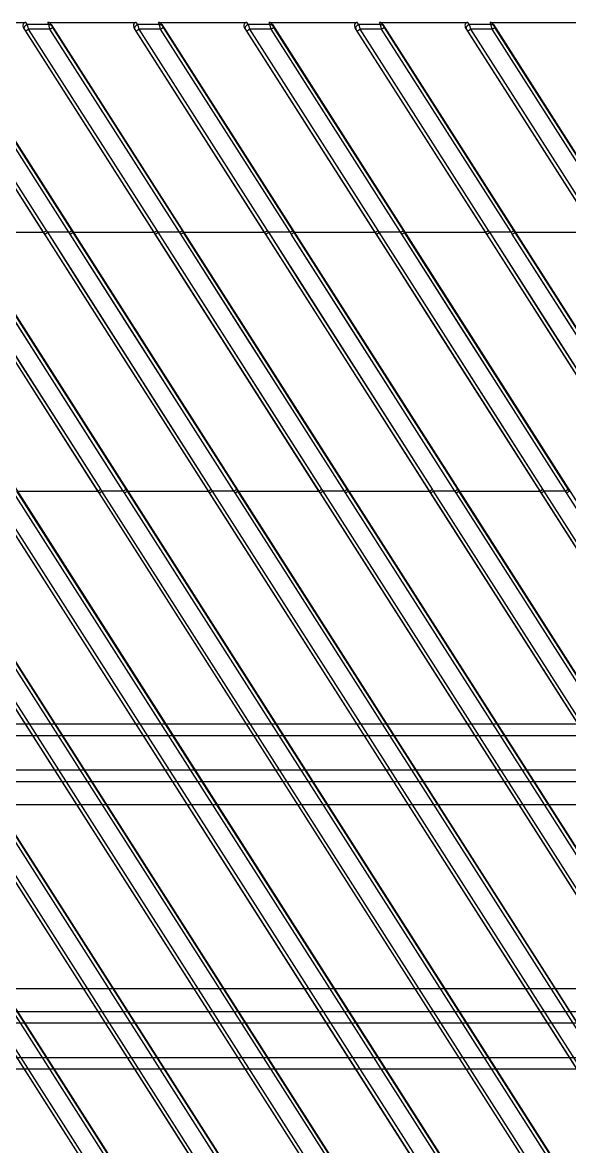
# Model space of a CAD drawing. Header units: millimetres. Extents: x 1409 to 26878, y 589 to 5187.
# Drawn here: x 15272.7 to 15320.2, y 2826.9 to 2924.6 of the extents above; entities that cross this region are included whole.
import ezdxf

# ---------------------------------------------------------------- set-up
doc = ezdxf.new("R2010")
doc.units = ezdxf.units.MM
doc.layers.add('02___PRT_ALL_AXES', color=7, linetype='Continuous')

# ---------------------------------------------------------------- blocks, each defined once
blk = doc.blocks.new('dfx')
at = {"color": 114, "linetype": 'Continuous', "lineweight": -3, "true_color": 0x139b48}
for p, q in [((13147.482, 8801.227), (13701.482, 8801.227)), ((13147.482, 8796.227), (13701.482, 8796.227)), ((13147.482, 8794.227), (13701.482, 8794.227)), ((13147.482, 8778.227), (13701.482, 8778.227)), ((13147.482, 8776.227), (13701.482, 8776.227)), ((13147.482, 8771.227), (13701.482, 8771.227))]:
    blk.add_line(p, q, dxfattribs=at)
at = {"layer": '02___PRT_ALL_AXES', "color": 114, "linetype": 'Continuous', "lineweight": -3, "true_color": 0x139b48}
for p, q in [((13151.451, 8800.227), (13697.512, 8800.227)), ((13151.451, 8797.227), (13697.512, 8797.227)), ((13151.451, 8775.227), (13697.512, 8775.227)), ((13151.451, 8772.227), (13697.512, 8772.227))]:
    blk.add_line(p, q, dxfattribs=at)
blk = doc.blocks.new('*U69')
blk.add_blockref('dfx', (-13416.982, -8530.477))
blk = doc.blocks.new('*U70')
at = {"color": 0, "linetype": 'ByBlock', "lineweight": -2, "transparency": 16777216}
blk.add_blockref('*U69', (0, 0), dxfattribs=at)
blk = doc.blocks.new('1111')
at = {"color": 7, "linetype": 'Continuous'}
for p, q in [((16463.123, 7051.134), (16470.798, 7051.134)), ((16470.939, 7050.959), (16470.798, 7051.134)), ((16472.728, 7051.134), (16480.402, 7051.134)), ((16472.81, 7050.959), (16472.728, 7051.134)), ((16480.543, 7050.959), (16480.402, 7051.134)), ((16482.332, 7051.134), (16490.006, 7051.134)), ((16482.414, 7050.959), (16482.332, 7051.134)), ((16490.147, 7050.959), (16490.006, 7051.134)), ((16491.936, 7051.134), (16499.61, 7051.134)), ((16492.018, 7050.959), (16491.936, 7051.134)), ((16499.751, 7050.959), (16499.61, 7051.134)), ((16501.54, 7051.134), (16509.215, 7051.134)), ((16501.622, 7050.959), (16501.54, 7051.134)), ((16509.355, 7050.959), (16509.215, 7051.134)), ((16511.144, 7051.134), (16518.819, 7051.134)), ((16511.226, 7050.959), (16511.144, 7051.134)), ((16412.996, 7050.624), (16601.677, 6754.455)), ((16415.394, 7050.956), (16602.197, 6757.734)), ((16422.6, 7050.624), (16601.677, 6769.531)), ((16424.998, 7050.956), (16602.197, 6772.809)), ((16432.204, 7050.624), (16601.677, 6784.606)), ((16434.602, 7050.956), (16602.197, 6787.885)), ((16441.809, 7050.624), (16601.677, 6799.681)), ((16444.206, 7050.956), (16602.197, 6802.96)), ((16451.413, 7050.624), (16601.677, 6814.757)), ((16453.81, 7050.956), (16602.197, 6818.035)), ((16461.017, 7050.624), (16601.677, 6829.832)), ((16472.348, 7032.873), (16461.194, 7050.382)), ((16472.601, 7033.047), (16461.446, 7050.557)), ((16474.556, 7032.888), (16463.299, 7050.557)), ((16463.414, 7050.956), (16602.197, 6833.111)), ((16474.807, 7033.034), (16463.551, 7050.703)), ((16470.686, 7050.543), (16470.621, 7050.624)), ((16470.621, 7050.624), (16601.677, 6844.908)), ((16481.952, 7032.873), (16470.798, 7050.382)), ((16472.81, 7050.959), (16470.939, 7050.959)), ((16472.903, 7050.557), (16471.05, 7050.557)), ((16482.205, 7033.047), (16471.05, 7050.557)), ((16484.16, 7032.888), (16472.903, 7050.557)), ((16473.018, 7050.956), (16602.197, 6848.186)), ((16473.061, 7050.864), (16473.018, 7050.956)), ((16484.411, 7033.034), (16473.155, 7050.703)), ((16480.29, 7050.543), (16480.225, 7050.624)), ((16480.225, 7050.624), (16601.677, 6859.983)), ((16491.556, 7032.873), (16480.402, 7050.382)), ((16482.414, 7050.959), (16480.543, 7050.959)), ((16482.507, 7050.557), (16480.655, 7050.557)), ((16491.809, 7033.047), (16480.655, 7050.557)), ((16493.764, 7032.888), (16482.507, 7050.557)), ((16482.665, 7050.864), (16482.622, 7050.956)), ((16482.622, 7050.956), (16602.197, 6863.262)), ((16494.015, 7033.034), (16482.759, 7050.703)), ((16489.894, 7050.543), (16489.829, 7050.624)), ((16489.829, 7050.624), (16601.677, 6875.058)), ((16501.16, 7032.873), (16490.006, 7050.382)), ((16492.018, 7050.959), (16490.147, 7050.959)), ((16492.111, 7050.557), (16490.259, 7050.557)), ((16501.413, 7033.047), (16490.259, 7050.557)), ((16503.368, 7032.888), (16492.111, 7050.557)), ((16492.226, 7050.956), (16602.197, 6878.337)), ((16492.269, 7050.864), (16492.226, 7050.956)), ((16503.619, 7033.034), (16492.363, 7050.703)), ((16499.498, 7050.543), (16499.433, 7050.624)), ((16499.433, 7050.624), (16601.677, 6890.134)), ((16510.765, 7032.873), (16499.61, 7050.382)), ((16501.622, 7050.959), (16499.751, 7050.959)), ((16501.716, 7050.557), (16499.863, 7050.557)), ((16511.017, 7033.047), (16499.863, 7050.557)), ((16512.972, 7032.888), (16501.716, 7050.557)), ((16501.831, 7050.956), (16602.197, 6893.412)), ((16501.874, 7050.864), (16501.831, 7050.956)), ((16513.223, 7033.034), (16501.967, 7050.703)), ((16509.102, 7050.543), (16509.037, 7050.624)), ((16509.037, 7050.624), (16601.677, 6905.209)), ((16520.369, 7032.873), (16509.214, 7050.382)), ((16511.226, 7050.959), (16509.355, 7050.959)), ((16511.32, 7050.557), (16509.467, 7050.557)), ((16520.621, 7033.047), (16509.467, 7050.557)), ((16522.576, 7032.888), (16511.32, 7050.557)), ((16511.478, 7050.864), (16511.435, 7050.956)), ((16511.435, 7050.956), (16602.197, 6908.488)), ((16522.827, 7033.034), (16511.571, 7050.703)), ((16477.068, 7010.391), (16462.846, 7032.713)), ((16477.32, 7010.551), (16463.099, 7032.888)), ((16479.275, 7010.391), (16465.053, 7032.728)), ((16479.527, 7010.551), (16465.305, 7032.874)), ((16472.332, 7032.863), (16465.337, 7032.863)), ((16472.332, 7032.863), (16472.348, 7032.873)), ((16472.45, 7032.713), (16472.348, 7032.873)), ((16486.672, 7010.391), (16472.45, 7032.713)), ((16475.167, 7028.448), (16472.45, 7032.713)), ((16472.703, 7032.888), (16472.601, 7033.047)), ((16474.556, 7032.888), (16472.703, 7032.888)), ((16486.924, 7010.551), (16472.703, 7032.888)), ((16475.42, 7028.62), (16472.703, 7032.888)), ((16474.657, 7032.728), (16474.556, 7032.888)), ((16488.879, 7010.391), (16474.657, 7032.728)), ((16479.856, 7024.562), (16474.657, 7032.728)), ((16474.909, 7032.874), (16474.807, 7033.034)), ((16474.941, 7032.863), (16474.909, 7032.874)), ((16489.131, 7010.551), (16474.909, 7032.874)), ((16480.108, 7024.714), (16474.909, 7032.874)), ((16481.936, 7032.863), (16474.941, 7032.863)), ((16481.936, 7032.863), (16481.952, 7032.873)), ((16482.054, 7032.713), (16481.952, 7032.873)), ((16496.276, 7010.391), (16482.054, 7032.713)), ((16484.771, 7028.448), (16482.054, 7032.713)), ((16482.307, 7032.888), (16482.205, 7033.047)), ((16484.16, 7032.888), (16482.307, 7032.888)), ((16487.48, 7024.763), (16482.307, 7032.888)), ((16496.528, 7010.551), (16482.307, 7032.888)), ((16484.261, 7032.728), (16484.16, 7032.888)), ((16498.483, 7010.391), (16484.261, 7032.728)), ((16486.992, 7028.439), (16484.261, 7032.728)), ((16484.513, 7032.874), (16484.411, 7033.034)), ((16484.545, 7032.863), (16484.513, 7032.874)), ((16498.735, 7010.551), (16484.513, 7032.874)), ((16487.243, 7028.589), (16484.513, 7032.874)), ((16491.54, 7032.863), (16484.545, 7032.863)), ((16491.54, 7032.863), (16491.556, 7032.873)), ((16491.658, 7032.713), (16491.556, 7032.873)), ((16505.88, 7010.391), (16491.658, 7032.713)), ((16494.376, 7028.448), (16491.658, 7032.713)), ((16491.911, 7032.888), (16491.809, 7033.047)), ((16493.764, 7032.888), (16491.911, 7032.888)), ((16506.132, 7010.551), (16491.911, 7032.888)), ((16494.628, 7028.62), (16491.911, 7032.888)), ((16493.866, 7032.728), (16493.764, 7032.888)), ((16508.087, 7010.391), (16493.866, 7032.728)), ((16499.064, 7024.562), (16493.866, 7032.728)), ((16494.117, 7032.874), (16494.015, 7033.034)), ((16494.149, 7032.863), (16494.117, 7032.874)), ((16508.339, 7010.551), (16494.117, 7032.874)), ((16499.316, 7024.714), (16494.117, 7032.874)), ((16501.144, 7032.863), (16494.149, 7032.863)), ((16501.144, 7032.863), (16501.16, 7032.873)), ((16501.262, 7032.713), (16501.16, 7032.873)), ((16506.435, 7024.593), (16501.262, 7032.713)), ((16515.484, 7010.391), (16501.262, 7032.713)), ((16501.515, 7032.888), (16501.413, 7033.047)), ((16503.368, 7032.888), (16501.515, 7032.888)), ((16515.736, 7010.551), (16501.515, 7032.888)), ((16506.688, 7024.763), (16501.515, 7032.888)), ((16503.47, 7032.728), (16503.368, 7032.888)), ((16517.691, 7010.391), (16503.47, 7032.728)), ((16508.668, 7024.562), (16503.47, 7032.728)), ((16503.721, 7032.874), (16503.619, 7033.034)), ((16503.753, 7032.863), (16503.721, 7032.874)), ((16517.943, 7010.551), (16503.721, 7032.874)), ((16508.92, 7024.714), (16503.721, 7032.874)), ((16510.748, 7032.863), (16503.753, 7032.863)), ((16510.748, 7032.863), (16510.765, 7032.873)), ((16510.866, 7032.713), (16510.765, 7032.873)), ((16525.088, 7010.391), (16510.866, 7032.713)), ((16516.039, 7024.593), (16510.866, 7032.713)), ((16511.119, 7032.888), (16511.017, 7033.047)), ((16512.972, 7032.888), (16511.119, 7032.888)), ((16525.34, 7010.551), (16511.119, 7032.888)), ((16516.292, 7024.763), (16511.119, 7032.888)), ((16513.074, 7032.728), (16512.972, 7032.888)), ((16527.295, 7010.391), (16513.074, 7032.728)), ((16518.272, 7024.562), (16513.074, 7032.728)), ((16513.325, 7032.874), (16513.223, 7033.034)), ((16513.357, 7032.863), (16513.325, 7032.874)), ((16527.547, 7010.551), (16513.325, 7032.874)), ((16518.524, 7024.714), (16513.325, 7032.874)), ((16520.353, 7032.863), (16513.357, 7032.863)), ((16470.559, 7021.171), (16465.816, 7028.62)), ((16472.548, 7020.957), (16467.784, 7028.439)), ((16479.91, 7021.004), (16475.167, 7028.448)), ((16480.163, 7021.171), (16475.42, 7028.62)), ((16487.227, 7024.593), (16484.771, 7028.448)), ((16489.46, 7024.562), (16486.992, 7028.439)), ((16492.008, 7021.111), (16487.243, 7028.589)), ((16496.831, 7024.593), (16494.376, 7028.448)), ((16497.084, 7024.763), (16494.628, 7028.62)), ((16491.978, 7017.698), (16487.48, 7024.763)), ((16501.582, 7017.698), (16497.084, 7024.763)), ((16511.186, 7017.698), (16506.688, 7024.763)), ((16520.79, 7017.698), (16516.292, 7024.763)), ((16472.517, 7017.533), (16468.019, 7024.593)), ((16472.8, 7021.111), (16470.504, 7024.714)), ((16484.363, 7017.484), (16479.856, 7024.562)), ((16484.615, 7017.64), (16480.108, 7024.714)), ((16491.726, 7017.533), (16487.227, 7024.593)), ((16493.967, 7017.484), (16489.46, 7024.562)), ((16501.33, 7017.533), (16496.831, 7024.593)), ((16503.571, 7017.484), (16499.064, 7024.562)), ((16503.823, 7017.64), (16499.316, 7024.714)), ((16510.934, 7017.533), (16506.435, 7024.593)), ((16513.175, 7017.484), (16508.668, 7024.562)), ((16513.427, 7017.64), (16508.92, 7024.714)), ((16520.538, 7017.533), (16516.039, 7024.593)), ((16472.77, 7017.698), (16470.559, 7021.171)), ((16474.759, 7017.484), (16472.548, 7020.957)), ((16477.223, 7014.168), (16472.8, 7021.111)), ((16482.122, 7017.533), (16479.91, 7021.004)), ((16482.374, 7017.698), (16480.163, 7021.171)), ((16494.219, 7017.64), (16492.008, 7021.111)), ((16477.068, 7010.391), (16472.517, 7017.533)), ((16477.32, 7010.551), (16472.77, 7017.698)), ((16479.275, 7010.391), (16474.759, 7017.484)), ((16486.672, 7010.391), (16482.122, 7017.533)), ((16486.924, 7010.551), (16482.374, 7017.698)), ((16488.879, 7010.391), (16484.363, 7017.484)), ((16489.131, 7010.551), (16484.615, 7017.64)), ((16496.276, 7010.391), (16491.726, 7017.533)), ((16496.528, 7010.551), (16491.978, 7017.698)), ((16498.483, 7010.391), (16493.967, 7017.484)), ((16498.735, 7010.551), (16494.219, 7017.64)), ((16505.88, 7010.391), (16501.33, 7017.533)), ((16506.132, 7010.551), (16501.582, 7017.698)), ((16508.087, 7010.391), (16503.571, 7017.484)), ((16508.339, 7010.551), (16503.823, 7017.64)), ((16515.484, 7010.391), (16510.934, 7017.533)), ((16515.736, 7010.551), (16511.186, 7017.698)), ((16517.691, 7010.391), (16513.175, 7017.484)), ((16517.943, 7010.551), (16513.427, 7017.64)), ((16479.527, 7010.551), (16477.223, 7014.168)), ((16561.286, 6817.893), (16438.754, 7010.23)), ((16561.538, 6818.054), (16439.006, 7010.391)), ((16561.286, 6821.358), (16440.961, 7010.23)), ((16561.538, 6821.518), (16441.213, 7010.391)), ((16561.286, 6832.968), (16448.358, 7010.23)), ((16561.538, 6833.129), (16448.61, 7010.391)), ((16561.286, 6836.433), (16450.565, 7010.23)), ((16561.538, 6836.594), (16450.817, 7010.391)), ((16561.286, 6848.044), (16457.962, 7010.23)), ((16561.538, 6848.204), (16458.214, 7010.391)), ((16561.286, 6851.508), (16460.169, 7010.23)), ((16561.538, 6851.669), (16460.421, 7010.391)), ((16561.286, 6863.119), (16467.566, 7010.23)), ((16561.538, 6863.28), (16467.818, 7010.391)), ((16561.286, 6866.584), (16469.773, 7010.23)), ((16470.025, 7010.391), (16477.068, 7010.391)), ((16561.538, 6866.744), (16470.025, 7010.391)), ((16477.068, 7010.391), (16477.32, 7010.551)), ((16477.17, 7010.23), (16477.068, 7010.391)), ((16477.17, 7010.23), (16477.422, 7010.391)), ((16561.286, 6878.195), (16477.17, 7010.23)), ((16477.422, 7010.391), (16477.32, 7010.551)), ((16479.275, 7010.391), (16477.422, 7010.391)), ((16561.538, 6878.355), (16477.422, 7010.391)), ((16479.275, 7010.391), (16479.527, 7010.551)), ((16479.377, 7010.23), (16479.275, 7010.391)), ((16479.377, 7010.23), (16479.629, 7010.391)), ((16561.286, 6881.659), (16479.377, 7010.23)), ((16479.629, 7010.391), (16479.527, 7010.551)), ((16479.629, 7010.391), (16486.672, 7010.391)), ((16561.538, 6881.82), (16479.629, 7010.391)), ((16486.672, 7010.391), (16486.924, 7010.551)), ((16486.774, 7010.23), (16486.672, 7010.391)), ((16486.774, 7010.23), (16487.026, 7010.391)), ((16561.286, 6893.27), (16486.774, 7010.23)), ((16487.026, 7010.391), (16486.924, 7010.551)), ((16488.879, 7010.391), (16487.026, 7010.391)), ((16561.538, 6893.43), (16487.026, 7010.391)), ((16488.879, 7010.391), (16489.131, 7010.551)), ((16488.981, 7010.23), (16488.879, 7010.391)), ((16488.981, 7010.23), (16489.233, 7010.391)), ((16561.286, 6896.735), (16488.981, 7010.23)), ((16489.233, 7010.391), (16489.131, 7010.551)), ((16489.233, 7010.391), (16496.276, 7010.391)), ((16561.538, 6896.895), (16489.233, 7010.391)), ((16496.276, 7010.391), (16496.528, 7010.551)), ((16496.378, 7010.23), (16496.276, 7010.391)), ((16496.378, 7010.23), (16496.63, 7010.391)), ((16561.286, 6908.345), (16496.378, 7010.23)), ((16496.63, 7010.391), (16496.528, 7010.551)), ((16498.483, 7010.391), (16496.63, 7010.391)), ((16561.538, 6908.506), (16496.63, 7010.391)), ((16498.483, 7010.391), (16498.735, 7010.551)), ((16498.585, 7010.23), (16498.483, 7010.391)), ((16498.585, 7010.23), (16498.838, 7010.391)), ((16561.286, 6911.81), (16498.585, 7010.23)), ((16498.838, 7010.391), (16498.735, 7010.551)), ((16498.838, 7010.391), (16505.88, 7010.391)), ((16561.538, 6911.971), (16498.838, 7010.391)), ((16505.88, 7010.391), (16506.132, 7010.551)), ((16505.982, 7010.23), (16505.88, 7010.391)), ((16505.982, 7010.23), (16506.234, 7010.391)), ((16561.286, 6923.421), (16505.982, 7010.23)), ((16506.234, 7010.391), (16506.132, 7010.551)), ((16508.087, 7010.391), (16506.234, 7010.391)), ((16561.538, 6923.581), (16506.234, 7010.391)), ((16508.087, 7010.391), (16508.339, 7010.551)), ((16508.19, 7010.23), (16508.087, 7010.391)), ((16508.19, 7010.23), (16508.442, 7010.391)), ((16561.286, 6926.885), (16508.19, 7010.23)), ((16508.442, 7010.391), (16508.339, 7010.551)), ((16508.442, 7010.391), (16515.484, 7010.391)), ((16561.538, 6927.046), (16508.442, 7010.391)), ((16515.484, 7010.391), (16515.736, 7010.551)), ((16515.586, 7010.23), (16515.484, 7010.391)), ((16515.586, 7010.23), (16515.838, 7010.391)), ((16561.286, 6938.496), (16515.586, 7010.23)), ((16515.838, 7010.391), (16515.736, 7010.551)), ((16517.691, 7010.391), (16515.838, 7010.391)), ((16561.538, 6938.657), (16515.838, 7010.391)), ((16517.691, 7010.391), (16517.943, 7010.551)), ((16517.794, 7010.23), (16517.691, 7010.391)), ((16517.794, 7010.23), (16518.046, 7010.391)), ((16561.286, 6941.961), (16517.794, 7010.23)), ((16518.046, 7010.391), (16517.943, 7010.551))]:
    blk.add_line(p, q, dxfattribs=at)
for centre, major_axis, ratio, start_param, end_param in [((16470.883, 7050.773), (-0.234, 0.314), 0.765335, -0.518828, 1.474543), ((16472.777, 7050.773), (-0.149, 0.341), 0.805684, -1.379657, -0.33903), ((16480.487, 7050.773), (-0.234, 0.314), 0.765335, -0.518828, 1.474543), ((16482.381, 7050.773), (-0.149, 0.341), 0.805684, -1.379657, -0.33903), ((16490.091, 7050.773), (-0.234, 0.314), 0.765335, -0.518828, 1.474543), ((16491.985, 7050.773), (-0.149, 0.341), 0.805684, -1.379657, -0.33903), ((16499.695, 7050.773), (-0.234, 0.314), 0.765335, -0.518828, 1.474543), ((16501.589, 7050.773), (-0.149, 0.341), 0.805684, -1.379657, -0.33903), ((16509.299, 7050.773), (-0.234, 0.314), 0.765335, -0.518828, 1.474543), ((16511.193, 7050.773), (-0.149, 0.341), 0.805684, -1.379657, -0.33903)]:
    blk.add_ellipse(centre, major_axis=major_axis, ratio=ratio, start_param=start_param, end_param=end_param, dxfattribs=at)
for points, knots in [([(16470.686, 7050.543), (16470.677, 7050.561), (16470.663, 7050.6), (16470.66, 7050.664), (16470.674, 7050.73), (16470.704, 7050.794), (16470.749, 7050.852), (16470.805, 7050.901), (16470.869, 7050.939), (16470.915, 7050.954), (16470.939, 7050.959)], [0, 0, 0, 0, 0.108446, 0.222206, 0.342834, 0.470077, 0.602232, 0.736634, 0.870191, 1, 1, 1, 1]), ([(16470.798, 7050.382), (16470.788, 7050.398), (16470.768, 7050.428), (16470.739, 7050.471), (16470.712, 7050.509), (16470.694, 7050.533), (16470.686, 7050.543)], [0, 0, 0, 0, 0.283805, 0.553751, 0.79746, 1, 1, 1, 1]), ([(16470.798, 7050.382), (16470.798, 7050.382), (16470.799, 7050.383), (16470.801, 7050.386), (16470.806, 7050.39), (16470.813, 7050.396), (16470.822, 7050.403), (16470.833, 7050.411), (16470.846, 7050.421), (16470.861, 7050.431), (16470.884, 7050.447), (16470.916, 7050.469), (16470.958, 7050.497), (16471.003, 7050.526), (16471.035, 7050.546), (16471.05, 7050.557)], [0, 0, 0, 0, 0.005447, 0.012949, 0.034183, 0.063671, 0.101187, 0.146426, 0.199004, 0.258449, 0.324251, 0.472521, 0.638548, 0.816504, 1, 1, 1, 1]), ([(16471.05, 7050.557), (16471.04, 7050.596), (16471.02, 7050.673), (16470.991, 7050.782), (16470.964, 7050.877), (16470.947, 7050.934), (16470.939, 7050.959)], [0, 0, 0, 0, 0.294855, 0.570015, 0.8099, 1, 1, 1, 1]), ([(16472.81, 7050.959), (16472.835, 7050.962), (16472.884, 7050.963), (16472.955, 7050.947), (16473.016, 7050.914), (16473.048, 7050.882), (16473.061, 7050.864)], [0, 0, 0, 0, 0.266688, 0.522215, 0.765823, 1, 1, 1, 1]), ([(16472.903, 7050.557), (16472.893, 7050.596), (16472.874, 7050.673), (16472.848, 7050.781), (16472.829, 7050.864), (16472.817, 7050.922), (16472.812, 7050.948), (16472.81, 7050.959)], [0, 0, 0, 0, 0.296022, 0.572054, 0.811812, 0.913254, 1, 1, 1, 1]), ([(16472.903, 7050.557), (16472.919, 7050.566), (16472.949, 7050.585), (16472.992, 7050.612), (16473.033, 7050.637), (16473.065, 7050.656), (16473.088, 7050.669), (16473.103, 7050.677), (16473.116, 7050.685), (16473.127, 7050.691), (16473.137, 7050.696), (16473.145, 7050.699), (16473.15, 7050.702), (16473.153, 7050.703), (16473.154, 7050.703), (16473.155, 7050.703)], [0, 0, 0, 0, 0.185904, 0.364799, 0.530709, 0.67822, 0.743524, 0.802455, 0.854544, 0.899355, 0.936537, 0.96581, 0.98697, 0.994492, 1, 1, 1, 1]), ([(16473.155, 7050.703), (16473.145, 7050.718), (16473.127, 7050.748), (16473.101, 7050.791), (16473.082, 7050.824), (16473.069, 7050.848), (16473.064, 7050.859), (16473.061, 7050.864)], [0, 0, 0, 0, 0.288365, 0.562002, 0.805684, 0.910388, 1, 1, 1, 1]), ([(16480.29, 7050.543), (16480.281, 7050.561), (16480.267, 7050.6), (16480.264, 7050.664), (16480.278, 7050.73), (16480.309, 7050.794), (16480.353, 7050.852), (16480.409, 7050.901), (16480.473, 7050.939), (16480.519, 7050.954), (16480.543, 7050.959)], [0, 0, 0, 0, 0.108446, 0.222206, 0.342834, 0.470077, 0.602232, 0.736634, 0.870191, 1, 1, 1, 1]), ([(16480.402, 7050.382), (16480.392, 7050.398), (16480.372, 7050.428), (16480.343, 7050.471), (16480.316, 7050.509), (16480.298, 7050.533), (16480.29, 7050.543)], [0, 0, 0, 0, 0.283805, 0.553751, 0.79746, 1, 1, 1, 1]), ([(16480.402, 7050.382), (16480.402, 7050.382), (16480.403, 7050.383), (16480.405, 7050.386), (16480.41, 7050.39), (16480.417, 7050.396), (16480.426, 7050.403), (16480.437, 7050.411), (16480.45, 7050.421), (16480.465, 7050.431), (16480.488, 7050.447), (16480.52, 7050.469), (16480.562, 7050.497), (16480.607, 7050.526), (16480.639, 7050.546), (16480.655, 7050.557)], [0, 0, 0, 0, 0.005447, 0.012949, 0.034183, 0.063671, 0.101187, 0.146426, 0.199004, 0.258449, 0.324251, 0.472521, 0.638548, 0.816504, 1, 1, 1, 1]), ([(16480.655, 7050.557), (16480.644, 7050.596), (16480.624, 7050.673), (16480.595, 7050.782), (16480.568, 7050.877), (16480.551, 7050.934), (16480.543, 7050.959)], [0, 0, 0, 0, 0.294855, 0.570015, 0.8099, 1, 1, 1, 1]), ([(16482.414, 7050.959), (16482.439, 7050.962), (16482.488, 7050.963), (16482.559, 7050.947), (16482.62, 7050.914), (16482.652, 7050.882), (16482.665, 7050.864)], [0, 0, 0, 0, 0.266688, 0.522215, 0.765823, 1, 1, 1, 1]), ([(16482.507, 7050.557), (16482.497, 7050.596), (16482.478, 7050.673), (16482.452, 7050.781), (16482.433, 7050.864), (16482.421, 7050.922), (16482.416, 7050.948), (16482.414, 7050.959)], [0, 0, 0, 0, 0.296022, 0.572054, 0.811812, 0.913254, 1, 1, 1, 1]), ([(16482.507, 7050.557), (16482.523, 7050.566), (16482.553, 7050.585), (16482.596, 7050.612), (16482.637, 7050.637), (16482.669, 7050.656), (16482.692, 7050.669), (16482.707, 7050.677), (16482.72, 7050.685), (16482.731, 7050.691), (16482.741, 7050.696), (16482.749, 7050.699), (16482.754, 7050.702), (16482.757, 7050.703), (16482.758, 7050.703), (16482.759, 7050.703)], [0, 0, 0, 0, 0.185904, 0.364799, 0.530709, 0.67822, 0.743524, 0.802455, 0.854544, 0.899355, 0.936537, 0.96581, 0.98697, 0.994492, 1, 1, 1, 1]), ([(16482.759, 7050.703), (16482.749, 7050.718), (16482.731, 7050.748), (16482.705, 7050.791), (16482.686, 7050.824), (16482.673, 7050.848), (16482.668, 7050.859), (16482.665, 7050.864)], [0, 0, 0, 0, 0.288365, 0.562002, 0.805684, 0.910388, 1, 1, 1, 1]), ([(16489.894, 7050.543), (16489.885, 7050.561), (16489.871, 7050.6), (16489.868, 7050.664), (16489.882, 7050.73), (16489.913, 7050.794), (16489.957, 7050.852), (16490.013, 7050.901), (16490.077, 7050.939), (16490.123, 7050.954), (16490.147, 7050.959)], [0, 0, 0, 0, 0.108446, 0.222206, 0.342834, 0.470077, 0.602232, 0.736634, 0.870191, 1, 1, 1, 1]), ([(16490.006, 7050.382), (16489.996, 7050.398), (16489.976, 7050.428), (16489.947, 7050.471), (16489.92, 7050.509), (16489.903, 7050.533), (16489.894, 7050.543)], [0, 0, 0, 0, 0.283805, 0.553751, 0.79746, 1, 1, 1, 1]), ([(16490.006, 7050.382), (16490.006, 7050.382), (16490.007, 7050.383), (16490.01, 7050.386), (16490.014, 7050.39), (16490.021, 7050.396), (16490.03, 7050.403), (16490.041, 7050.411), (16490.054, 7050.421), (16490.069, 7050.431), (16490.092, 7050.447), (16490.124, 7050.469), (16490.166, 7050.497), (16490.212, 7050.526), (16490.243, 7050.546), (16490.259, 7050.557)], [0, 0, 0, 0, 0.005447, 0.012949, 0.034183, 0.063671, 0.101187, 0.146426, 0.199004, 0.258449, 0.324251, 0.472521, 0.638548, 0.816504, 1, 1, 1, 1]), ([(16490.259, 7050.557), (16490.248, 7050.596), (16490.229, 7050.673), (16490.199, 7050.782), (16490.172, 7050.877), (16490.155, 7050.934), (16490.147, 7050.959)], [0, 0, 0, 0, 0.294855, 0.570015, 0.8099, 1, 1, 1, 1]), ([(16492.018, 7050.959), (16492.043, 7050.962), (16492.092, 7050.963), (16492.163, 7050.947), (16492.224, 7050.914), (16492.257, 7050.882), (16492.269, 7050.864)], [0, 0, 0, 0, 0.266688, 0.522215, 0.765823, 1, 1, 1, 1]), ([(16492.111, 7050.557), (16492.101, 7050.596), (16492.082, 7050.673), (16492.056, 7050.781), (16492.037, 7050.864), (16492.025, 7050.922), (16492.02, 7050.948), (16492.018, 7050.959)], [0, 0, 0, 0, 0.296022, 0.572054, 0.811812, 0.913254, 1, 1, 1, 1]), ([(16492.111, 7050.557), (16492.127, 7050.566), (16492.157, 7050.585), (16492.2, 7050.612), (16492.241, 7050.637), (16492.273, 7050.656), (16492.296, 7050.669), (16492.311, 7050.677), (16492.324, 7050.685), (16492.335, 7050.691), (16492.345, 7050.696), (16492.353, 7050.699), (16492.358, 7050.702), (16492.361, 7050.703), (16492.362, 7050.703), (16492.363, 7050.703)], [0, 0, 0, 0, 0.185904, 0.364799, 0.530709, 0.67822, 0.743524, 0.802455, 0.854544, 0.899355, 0.936537, 0.96581, 0.98697, 0.994492, 1, 1, 1, 1]), ([(16492.363, 7050.703), (16492.353, 7050.718), (16492.335, 7050.748), (16492.309, 7050.791), (16492.29, 7050.824), (16492.277, 7050.848), (16492.272, 7050.859), (16492.269, 7050.864)], [0, 0, 0, 0, 0.288365, 0.562002, 0.805684, 0.910388, 1, 1, 1, 1]), ([(16499.498, 7050.543), (16499.489, 7050.561), (16499.475, 7050.6), (16499.472, 7050.664), (16499.486, 7050.73), (16499.517, 7050.794), (16499.561, 7050.852), (16499.617, 7050.901), (16499.681, 7050.939), (16499.728, 7050.954), (16499.751, 7050.959)], [0, 0, 0, 0, 0.108446, 0.222206, 0.342834, 0.470077, 0.602232, 0.736634, 0.870191, 1, 1, 1, 1]), ([(16499.61, 7050.382), (16499.6, 7050.398), (16499.58, 7050.428), (16499.551, 7050.471), (16499.524, 7050.509), (16499.507, 7050.533), (16499.498, 7050.543)], [0, 0, 0, 0, 0.283805, 0.553751, 0.79746, 1, 1, 1, 1]), ([(16499.61, 7050.382), (16499.61, 7050.382), (16499.611, 7050.383), (16499.614, 7050.386), (16499.618, 7050.39), (16499.625, 7050.396), (16499.634, 7050.403), (16499.645, 7050.411), (16499.658, 7050.421), (16499.673, 7050.431), (16499.696, 7050.447), (16499.728, 7050.469), (16499.77, 7050.497), (16499.816, 7050.526), (16499.847, 7050.546), (16499.863, 7050.557)], [0, 0, 0, 0, 0.005447, 0.012949, 0.034183, 0.063671, 0.101187, 0.146426, 0.199004, 0.258449, 0.324251, 0.472521, 0.638548, 0.816504, 1, 1, 1, 1]), ([(16499.863, 7050.557), (16499.853, 7050.596), (16499.833, 7050.673), (16499.803, 7050.782), (16499.776, 7050.877), (16499.759, 7050.934), (16499.751, 7050.959)], [0, 0, 0, 0, 0.294855, 0.570015, 0.8099, 1, 1, 1, 1]), ([(16501.622, 7050.959), (16501.647, 7050.962), (16501.696, 7050.963), (16501.767, 7050.947), (16501.828, 7050.914), (16501.861, 7050.882), (16501.874, 7050.864)], [0, 0, 0, 0, 0.266688, 0.522215, 0.765823, 1, 1, 1, 1]), ([(16501.716, 7050.557), (16501.705, 7050.596), (16501.686, 7050.673), (16501.66, 7050.781), (16501.642, 7050.864), (16501.629, 7050.922), (16501.624, 7050.948), (16501.622, 7050.959)], [0, 0, 0, 0, 0.296022, 0.572054, 0.811812, 0.913254, 1, 1, 1, 1]), ([(16501.716, 7050.557), (16501.731, 7050.566), (16501.761, 7050.585), (16501.805, 7050.612), (16501.845, 7050.637), (16501.877, 7050.656), (16501.9, 7050.669), (16501.915, 7050.677), (16501.928, 7050.685), (16501.94, 7050.691), (16501.949, 7050.696), (16501.957, 7050.699), (16501.962, 7050.702), (16501.965, 7050.703), (16501.966, 7050.703), (16501.967, 7050.703)], [0, 0, 0, 0, 0.185904, 0.364799, 0.530709, 0.67822, 0.743524, 0.802455, 0.854544, 0.899355, 0.936537, 0.96581, 0.98697, 0.994492, 1, 1, 1, 1]), ([(16501.967, 7050.703), (16501.957, 7050.718), (16501.939, 7050.748), (16501.913, 7050.791), (16501.894, 7050.824), (16501.881, 7050.848), (16501.876, 7050.859), (16501.874, 7050.864)], [0, 0, 0, 0, 0.288365, 0.562002, 0.805684, 0.910388, 1, 1, 1, 1]), ([(16509.102, 7050.543), (16509.093, 7050.561), (16509.079, 7050.6), (16509.076, 7050.664), (16509.09, 7050.73), (16509.121, 7050.794), (16509.165, 7050.852), (16509.221, 7050.901), (16509.285, 7050.939), (16509.332, 7050.954), (16509.355, 7050.959)], [0, 0, 0, 0, 0.108446, 0.222206, 0.342834, 0.470077, 0.602232, 0.736634, 0.870191, 1, 1, 1, 1]), ([(16509.214, 7050.382), (16509.204, 7050.398), (16509.184, 7050.428), (16509.155, 7050.471), (16509.128, 7050.509), (16509.111, 7050.533), (16509.102, 7050.543)], [0, 0, 0, 0, 0.283805, 0.553751, 0.79746, 1, 1, 1, 1]), ([(16509.214, 7050.382), (16509.214, 7050.382), (16509.215, 7050.383), (16509.218, 7050.386), (16509.222, 7050.39), (16509.229, 7050.396), (16509.238, 7050.403), (16509.249, 7050.411), (16509.262, 7050.421), (16509.277, 7050.431), (16509.3, 7050.447), (16509.332, 7050.469), (16509.374, 7050.497), (16509.42, 7050.526), (16509.451, 7050.546), (16509.467, 7050.557)], [0, 0, 0, 0, 0.005447, 0.012949, 0.034183, 0.063671, 0.101187, 0.146426, 0.199004, 0.258449, 0.324251, 0.472521, 0.638548, 0.816504, 1, 1, 1, 1]), ([(16509.467, 7050.557), (16509.457, 7050.596), (16509.437, 7050.673), (16509.407, 7050.782), (16509.38, 7050.877), (16509.363, 7050.934), (16509.355, 7050.959)], [0, 0, 0, 0, 0.294855, 0.570015, 0.8099, 1, 1, 1, 1]), ([(16511.226, 7050.959), (16511.251, 7050.962), (16511.3, 7050.963), (16511.371, 7050.947), (16511.432, 7050.914), (16511.465, 7050.882), (16511.478, 7050.864)], [0, 0, 0, 0, 0.266688, 0.522215, 0.765823, 1, 1, 1, 1]), ([(16511.32, 7050.557), (16511.31, 7050.596), (16511.29, 7050.673), (16511.264, 7050.781), (16511.246, 7050.864), (16511.233, 7050.922), (16511.228, 7050.948), (16511.226, 7050.959)], [0, 0, 0, 0, 0.296022, 0.572054, 0.811812, 0.913254, 1, 1, 1, 1]), ([(16511.32, 7050.557), (16511.335, 7050.566), (16511.365, 7050.585), (16511.409, 7050.612), (16511.45, 7050.637), (16511.481, 7050.656), (16511.504, 7050.669), (16511.519, 7050.677), (16511.532, 7050.685), (16511.544, 7050.691), (16511.553, 7050.696), (16511.561, 7050.699), (16511.566, 7050.702), (16511.569, 7050.703), (16511.571, 7050.703), (16511.571, 7050.703)], [0, 0, 0, 0, 0.185904, 0.364799, 0.530709, 0.67822, 0.743524, 0.802455, 0.854544, 0.899355, 0.936537, 0.96581, 0.98697, 0.994492, 1, 1, 1, 1]), ([(16511.571, 7050.703), (16511.561, 7050.718), (16511.543, 7050.748), (16511.517, 7050.791), (16511.498, 7050.824), (16511.485, 7050.848), (16511.48, 7050.859), (16511.478, 7050.864)], [0, 0, 0, 0, 0.288365, 0.562002, 0.805684, 0.910388, 1, 1, 1, 1]), ([(16472.348, 7032.873), (16472.349, 7032.873), (16472.349, 7032.874), (16472.352, 7032.877), (16472.356, 7032.881), (16472.363, 7032.887), (16472.372, 7032.894), (16472.383, 7032.902), (16472.396, 7032.911), (16472.411, 7032.922), (16472.434, 7032.938), (16472.467, 7032.96), (16472.509, 7032.988), (16472.554, 7033.017), (16472.585, 7033.037), (16472.601, 7033.047)], [0, 0, 0, 0, 0.005447, 0.012949, 0.034183, 0.063671, 0.101187, 0.146426, 0.199004, 0.258449, 0.324251, 0.472521, 0.638548, 0.816504, 1, 1, 1, 1]), ([(16472.45, 7032.713), (16472.45, 7032.713), (16472.451, 7032.714), (16472.454, 7032.717), (16472.458, 7032.721), (16472.465, 7032.727), (16472.474, 7032.734), (16472.485, 7032.742), (16472.498, 7032.752), (16472.513, 7032.762), (16472.536, 7032.778), (16472.568, 7032.8), (16472.61, 7032.828), (16472.656, 7032.857), (16472.687, 7032.877), (16472.703, 7032.888)], [0, 0, 0, 0, 0.005447, 0.012949, 0.034183, 0.063671, 0.101187, 0.146426, 0.199004, 0.258449, 0.324251, 0.472521, 0.638548, 0.816504, 1, 1, 1, 1]), ([(16474.556, 7032.888), (16474.571, 7032.897), (16474.601, 7032.916), (16474.645, 7032.943), (16474.685, 7032.968), (16474.717, 7032.987), (16474.74, 7033), (16474.755, 7033.009), (16474.768, 7033.016), (16474.78, 7033.022), (16474.789, 7033.027), (16474.797, 7033.031), (16474.802, 7033.033), (16474.805, 7033.034), (16474.807, 7033.034), (16474.807, 7033.034)], [0, 0, 0, 0, 0.185904, 0.364799, 0.530709, 0.67822, 0.743524, 0.802455, 0.854544, 0.899355, 0.936537, 0.96581, 0.98697, 0.994492, 1, 1, 1, 1]), ([(16474.657, 7032.728), (16474.673, 7032.737), (16474.703, 7032.756), (16474.746, 7032.783), (16474.787, 7032.808), (16474.819, 7032.827), (16474.842, 7032.84), (16474.857, 7032.849), (16474.87, 7032.856), (16474.881, 7032.862), (16474.891, 7032.867), (16474.899, 7032.871), (16474.904, 7032.873), (16474.907, 7032.874), (16474.908, 7032.874), (16474.909, 7032.874)], [0, 0, 0, 0, 0.185901, 0.364797, 0.530712, 0.678228, 0.743535, 0.802468, 0.854558, 0.899371, 0.936552, 0.965823, 0.986978, 0.994497, 1, 1, 1, 1]), ([(16481.952, 7032.873), (16481.953, 7032.873), (16481.953, 7032.874), (16481.956, 7032.877), (16481.96, 7032.881), (16481.967, 7032.887), (16481.976, 7032.894), (16481.987, 7032.902), (16482.001, 7032.911), (16482.015, 7032.922), (16482.038, 7032.938), (16482.071, 7032.96), (16482.113, 7032.988), (16482.158, 7033.017), (16482.189, 7033.037), (16482.205, 7033.047)], [0, 0, 0, 0, 0.005447, 0.012949, 0.034183, 0.063671, 0.101187, 0.146426, 0.199004, 0.258449, 0.324251, 0.472521, 0.638548, 0.816504, 1, 1, 1, 1]), ([(16482.054, 7032.713), (16482.054, 7032.713), (16482.055, 7032.714), (16482.058, 7032.717), (16482.062, 7032.721), (16482.069, 7032.727), (16482.078, 7032.734), (16482.089, 7032.742), (16482.102, 7032.752), (16482.117, 7032.762), (16482.14, 7032.778), (16482.173, 7032.8), (16482.215, 7032.828), (16482.26, 7032.857), (16482.291, 7032.877), (16482.307, 7032.888)], [0, 0, 0, 0, 0.005447, 0.012949, 0.034183, 0.063671, 0.101187, 0.146426, 0.199004, 0.258449, 0.324251, 0.472521, 0.638548, 0.816504, 1, 1, 1, 1]), ([(16484.16, 7032.888), (16484.175, 7032.897), (16484.205, 7032.916), (16484.249, 7032.943), (16484.29, 7032.968), (16484.321, 7032.987), (16484.344, 7033), (16484.359, 7033.009), (16484.372, 7033.016), (16484.384, 7033.022), (16484.393, 7033.027), (16484.401, 7033.031), (16484.406, 7033.033), (16484.409, 7033.034), (16484.411, 7033.034), (16484.411, 7033.034)], [0, 0, 0, 0, 0.185904, 0.364799, 0.530709, 0.67822, 0.743524, 0.802455, 0.854544, 0.899355, 0.936537, 0.96581, 0.98697, 0.994492, 1, 1, 1, 1]), ([(16484.261, 7032.728), (16484.277, 7032.737), (16484.307, 7032.756), (16484.351, 7032.783), (16484.391, 7032.808), (16484.423, 7032.827), (16484.446, 7032.84), (16484.461, 7032.849), (16484.474, 7032.856), (16484.486, 7032.862), (16484.495, 7032.867), (16484.503, 7032.871), (16484.508, 7032.873), (16484.511, 7032.874), (16484.512, 7032.874), (16484.513, 7032.874)], [0, 0, 0, 0, 0.185901, 0.364797, 0.530712, 0.678228, 0.743535, 0.802468, 0.854558, 0.899371, 0.936552, 0.965823, 0.986978, 0.994497, 1, 1, 1, 1]), ([(16491.556, 7032.873), (16491.557, 7032.873), (16491.558, 7032.874), (16491.56, 7032.877), (16491.564, 7032.881), (16491.571, 7032.887), (16491.58, 7032.894), (16491.592, 7032.902), (16491.605, 7032.911), (16491.619, 7032.922), (16491.642, 7032.938), (16491.675, 7032.96), (16491.717, 7032.988), (16491.762, 7033.017), (16491.793, 7033.037), (16491.809, 7033.047)], [0, 0, 0, 0, 0.005447, 0.012949, 0.034183, 0.063671, 0.101187, 0.146426, 0.199004, 0.258449, 0.324251, 0.472521, 0.638548, 0.816504, 1, 1, 1, 1]), ([(16491.658, 7032.713), (16491.659, 7032.713), (16491.659, 7032.714), (16491.662, 7032.717), (16491.666, 7032.721), (16491.673, 7032.727), (16491.682, 7032.734), (16491.693, 7032.742), (16491.706, 7032.752), (16491.721, 7032.762), (16491.744, 7032.778), (16491.777, 7032.8), (16491.819, 7032.828), (16491.864, 7032.857), (16491.895, 7032.877), (16491.911, 7032.888)], [0, 0, 0, 0, 0.005447, 0.012949, 0.034183, 0.063671, 0.101187, 0.146426, 0.199004, 0.258449, 0.324251, 0.472521, 0.638548, 0.816504, 1, 1, 1, 1]), ([(16493.764, 7032.888), (16493.779, 7032.897), (16493.809, 7032.916), (16493.853, 7032.943), (16493.894, 7032.968), (16493.925, 7032.987), (16493.948, 7033), (16493.963, 7033.009), (16493.976, 7033.016), (16493.988, 7033.022), (16493.997, 7033.027), (16494.005, 7033.031), (16494.01, 7033.033), (16494.013, 7033.034), (16494.015, 7033.034), (16494.015, 7033.034)], [0, 0, 0, 0, 0.185904, 0.364799, 0.530709, 0.67822, 0.743524, 0.802455, 0.854544, 0.899355, 0.936537, 0.96581, 0.98697, 0.994492, 1, 1, 1, 1]), ([(16493.866, 7032.728), (16493.881, 7032.737), (16493.911, 7032.756), (16493.955, 7032.783), (16493.995, 7032.808), (16494.027, 7032.827), (16494.05, 7032.84), (16494.065, 7032.849), (16494.078, 7032.856), (16494.09, 7032.862), (16494.099, 7032.867), (16494.107, 7032.871), (16494.112, 7032.873), (16494.115, 7032.874), (16494.116, 7032.874), (16494.117, 7032.874)], [0, 0, 0, 0, 0.185901, 0.364797, 0.530712, 0.678228, 0.743535, 0.802468, 0.854558, 0.899371, 0.936552, 0.965823, 0.986978, 0.994497, 1, 1, 1, 1]), ([(16501.16, 7032.873), (16501.161, 7032.873), (16501.162, 7032.874), (16501.164, 7032.877), (16501.168, 7032.881), (16501.175, 7032.887), (16501.185, 7032.894), (16501.196, 7032.902), (16501.209, 7032.911), (16501.224, 7032.922), (16501.247, 7032.938), (16501.279, 7032.96), (16501.321, 7032.988), (16501.366, 7033.017), (16501.397, 7033.037), (16501.413, 7033.047)], [0, 0, 0, 0, 0.005447, 0.012949, 0.034183, 0.063671, 0.101187, 0.146426, 0.199004, 0.258449, 0.324251, 0.472521, 0.638548, 0.816504, 1, 1, 1, 1]), ([(16501.262, 7032.713), (16501.263, 7032.713), (16501.263, 7032.714), (16501.266, 7032.717), (16501.27, 7032.721), (16501.277, 7032.727), (16501.286, 7032.734), (16501.298, 7032.742), (16501.311, 7032.752), (16501.325, 7032.762), (16501.348, 7032.778), (16501.381, 7032.8), (16501.423, 7032.828), (16501.468, 7032.857), (16501.499, 7032.877), (16501.515, 7032.888)], [0, 0, 0, 0, 0.005447, 0.012949, 0.034183, 0.063671, 0.101187, 0.146426, 0.199004, 0.258449, 0.324251, 0.472521, 0.638548, 0.816504, 1, 1, 1, 1]), ([(16503.368, 7032.888), (16503.383, 7032.897), (16503.413, 7032.916), (16503.457, 7032.943), (16503.498, 7032.968), (16503.529, 7032.987), (16503.552, 7033), (16503.567, 7033.009), (16503.58, 7033.016), (16503.592, 7033.022), (16503.601, 7033.027), (16503.609, 7033.031), (16503.614, 7033.033), (16503.618, 7033.034), (16503.619, 7033.034), (16503.619, 7033.034)], [0, 0, 0, 0, 0.185904, 0.364799, 0.530709, 0.67822, 0.743524, 0.802455, 0.854544, 0.899355, 0.936537, 0.96581, 0.98697, 0.994492, 1, 1, 1, 1]), ([(16503.47, 7032.728), (16503.485, 7032.737), (16503.515, 7032.756), (16503.559, 7032.783), (16503.6, 7032.808), (16503.631, 7032.827), (16503.654, 7032.84), (16503.669, 7032.849), (16503.682, 7032.856), (16503.694, 7032.862), (16503.703, 7032.867), (16503.711, 7032.871), (16503.716, 7032.873), (16503.719, 7032.874), (16503.721, 7032.874), (16503.721, 7032.874)], [0, 0, 0, 0, 0.185901, 0.364797, 0.530712, 0.678228, 0.743535, 0.802468, 0.854558, 0.899371, 0.936552, 0.965823, 0.986978, 0.994497, 1, 1, 1, 1]), ([(16510.765, 7032.873), (16510.765, 7032.873), (16510.766, 7032.874), (16510.768, 7032.877), (16510.773, 7032.881), (16510.78, 7032.887), (16510.789, 7032.894), (16510.8, 7032.902), (16510.813, 7032.911), (16510.828, 7032.922), (16510.851, 7032.938), (16510.883, 7032.96), (16510.925, 7032.988), (16510.97, 7033.017), (16511.001, 7033.037), (16511.017, 7033.047)], [0, 0, 0, 0, 0.005447, 0.012949, 0.034183, 0.063671, 0.101187, 0.146426, 0.199004, 0.258449, 0.324251, 0.472521, 0.638548, 0.816504, 1, 1, 1, 1]), ([(16510.866, 7032.713), (16510.867, 7032.713), (16510.868, 7032.714), (16510.87, 7032.717), (16510.874, 7032.721), (16510.881, 7032.727), (16510.89, 7032.734), (16510.902, 7032.742), (16510.915, 7032.752), (16510.93, 7032.762), (16510.953, 7032.778), (16510.985, 7032.8), (16511.027, 7032.828), (16511.072, 7032.857), (16511.103, 7032.877), (16511.119, 7032.888)], [0, 0, 0, 0, 0.005447, 0.012949, 0.034183, 0.063671, 0.101187, 0.146426, 0.199004, 0.258449, 0.324251, 0.472521, 0.638548, 0.816504, 1, 1, 1, 1]), ([(16512.972, 7032.888), (16512.987, 7032.897), (16513.017, 7032.916), (16513.061, 7032.943), (16513.102, 7032.968), (16513.133, 7032.987), (16513.156, 7033), (16513.171, 7033.009), (16513.184, 7033.016), (16513.196, 7033.022), (16513.206, 7033.027), (16513.213, 7033.031), (16513.218, 7033.033), (16513.222, 7033.034), (16513.223, 7033.034), (16513.223, 7033.034)], [0, 0, 0, 0, 0.185904, 0.364799, 0.530709, 0.67822, 0.743524, 0.802455, 0.854544, 0.899355, 0.936537, 0.96581, 0.98697, 0.994492, 1, 1, 1, 1]), ([(16513.074, 7032.728), (16513.089, 7032.737), (16513.119, 7032.756), (16513.163, 7032.783), (16513.204, 7032.808), (16513.235, 7032.827), (16513.258, 7032.84), (16513.273, 7032.849), (16513.286, 7032.856), (16513.298, 7032.862), (16513.307, 7032.867), (16513.315, 7032.871), (16513.32, 7032.873), (16513.323, 7032.874), (16513.325, 7032.874), (16513.325, 7032.874)], [0, 0, 0, 0, 0.185901, 0.364797, 0.530712, 0.678228, 0.743535, 0.802468, 0.854558, 0.899371, 0.936552, 0.965823, 0.986978, 0.994497, 1, 1, 1, 1])]:
    blk.add_open_spline(points, degree=3, knots=knots, dxfattribs=at)
blk = doc.blocks.new('*U147')
blk.add_blockref('1111', (-16308.281, -6888.884))
blk = doc.blocks.new('*U148')
at = {"color": 0, "linetype": 'ByBlock', "lineweight": -2, "transparency": 16777216}
blk.add_blockref('*U147', (0, 337.5), dxfattribs=at)

msp = doc.modelspace()

# ---------------------------------------------------------------- block references
for name, p in [('*U148', (15110.4576, 2424.8499)), ('*U70', (15097.4439, 2592.8499))]:
    msp.add_blockref(name, p)

doc.saveas('drawing.dxf')
